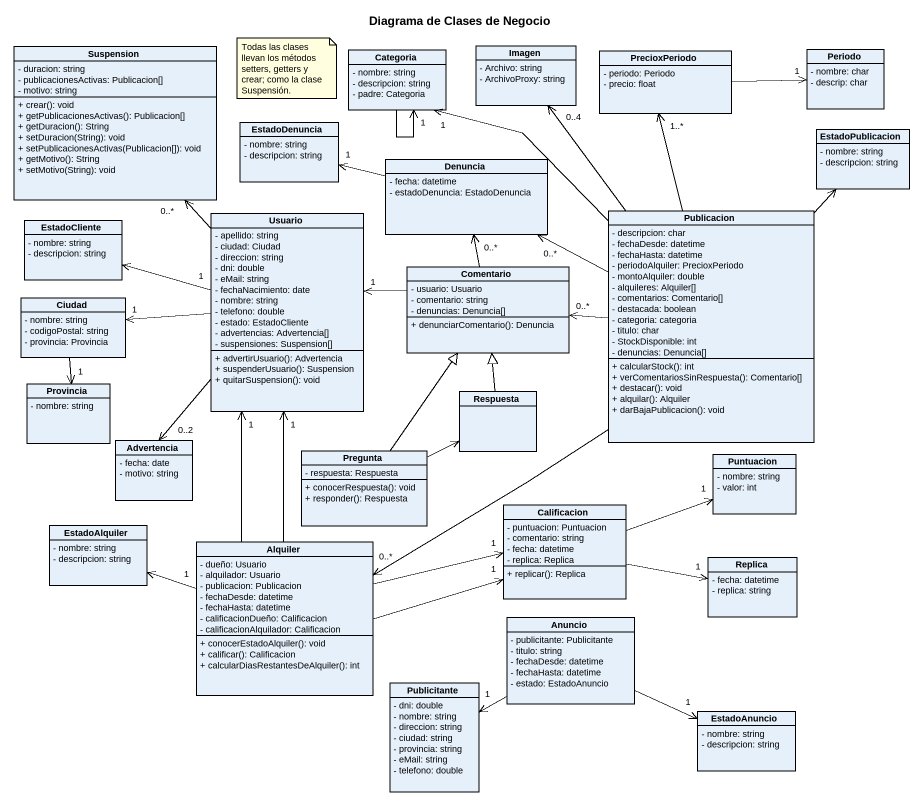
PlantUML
@startuml
title Diagrama de Clases de Negocio
hide circle
hide empty members
skinparam classAttributeIconSize 0
class Suspension {
  - duracion: string
  - publicacionesActivas: Publicacion[]
  - motivo: string
  + crear(): void
  + getPublicacionesActivas(): Publicacion[]
  + getDuracion(): String
  + setDuracion(String): void
  + setPublicacionesActivas(Publicacion[]): void
  + getMotivo(): String
  + setMotivo(String): void
}
class Imagen {
  - Archivo: string
  - ArchivoProxy: string
}
class Periodo {
  - nombre: char
  - descrip: char
}
class Categoria {
  - nombre: string
  - descripcion: string
  - padre: Categoria
}
class PrecioxPeriodo {
  - periodo: Periodo
  - precio: float
}
class EstadoDenuncia {
  - nombre: string
  - descripcion: string
}
class Denuncia {
  - fecha: datetime
  - estadoDenuncia: EstadoDenuncia
}
class EstadoPublicacion {
  - nombre: string
  - descripcion: string
}
class EstadoCliente {
  - nombre: string
  - descripcion: string
}
class Usuario {
  - apellido: string
  - ciudad: Ciudad
  - direccion: string
  - dni: double
  - eMail: string
  - fechaNacimiento: date
  - nombre: string
  - telefono: double
  - estado: EstadoCliente
  - advertencias: Advertencia[]
  - suspensiones: Suspension[]
  + advertirUsuario(): Advertencia
  + suspenderUsuario(): Suspension
  + quitarSuspension(): void
}
class Publicacion {
  - descripcion: char
  - fechaDesde: datetime
  - fechaHasta: datetime
  - periodoAlquiler: PrecioxPeriodo
  - montoAlquiler: double
  - alquileres: Alquiler[]
  - comentarios: Comentario[]
  - destacada: boolean
  - categoria: categoria
  - titulo: char
  - StockDisponible: int
  - denuncias: Denuncia[]
  + calcularStock(): int
  + verComentariosSinRespuesta(): Comentario[]
  + destacar(): void
  + alquilar(): Alquiler
  + darBajaPublicacion(): void
}
class Comentario {
  - usuario: Usuario
  - comentario: string
  - denuncias: Denuncia[]
  + denunciarComentario(): Denuncia
}
class Ciudad {
  - nombre: string
  - codigoPostal: string
  - provincia: Provincia
}
class Provincia {
  - nombre: string
}
class Respuesta
class Advertencia {
  - fecha: date
  - motivo: string
}
class Pregunta {
  - respuesta: Respuesta
  + conocerRespuesta(): void
  + responder(): Respuesta
}
class Puntuacion {
  - nombre: string
  - valor: int
}
class Calificacion {
  - puntuacion: Puntuacion
  - comentario: string
  - fecha: datetime
  - replica: Replica
  + replicar(): Replica
}
class EstadoAlquiler {
  - nombre: string
  - descripcion: string
}
class Alquiler {
  - dueño: Usuario
  - alquilador: Usuario
  - publicacion: Publicacion
  - fechaDesde: datetime
  - fechaHasta: datetime
  - calificacionDueño: Calificacion
  - calificacionAlquilador: Calificacion
  + conocerEstadoAlquiler(): void
  + calificar(): Calificacion
  + calcularDiasRestantesDeAlquiler(): int
}
class Replica {
  - fecha: datetime
  - replica: string
}
class Anuncio {
  - publicitante: Publicitante
  - titulo: string
  - fechaDesde: datetime
  - fechaHasta: datetime
  - estado: EstadoAnuncio
}
class Publicitante {
  - dni: double
  - nombre: string
  - direccion: string
  - ciudad: string
  - provincia: string
  - eMail: string
  - telefono: double
}
class EstadoAnuncio {
  - nombre: string
  - descripcion: string
}
Categoria --> "1" Categoria
PrecioxPeriodo -right-> "1" Periodo
Denuncia -left-> "1" EstadoDenuncia
Usuario -up-> "0..*" Suspension
Usuario "1" -left-> EstadoCliente
Usuario -left-> "1" Ciudad
Usuario --> "0..2" Advertencia
Publicacion -up-> "0..4" Imagen
Publicacion -up-> "1" Categoria
Publicacion -up-> "1..*" PrecioxPeriodo
Publicacion -left-> "0..*" Denuncia
Publicacion -up-> EstadoPublicacion
Publicacion -left-> "0..*" Comentario
Publicacion --> "0..*" Alquiler
Comentario -up-> "0..*" Denuncia
Comentario -left-> "1" Usuario
Ciudad --> "1" Provincia
Respuesta -up-|> Comentario
Pregunta -up-|> Comentario
Pregunta -right-> Respuesta
Calificacion -right-> "1" Puntuacion
Calificacion -right-> "1" Replica
Alquiler -up-> "1" Usuario
Alquiler -up-> "1" Usuario
Alquiler -right-> "1" Calificacion
Alquiler -right-> "1" Calificacion
Alquiler "1" -left-> EstadoAlquiler
Anuncio -left-> "1" Publicitante
Anuncio -right-> "1" EstadoAnuncio
note as N1
  Todas las clases llevan los métodos setters, getters y crear; como la clase Suspensión.
end note
@enduml
